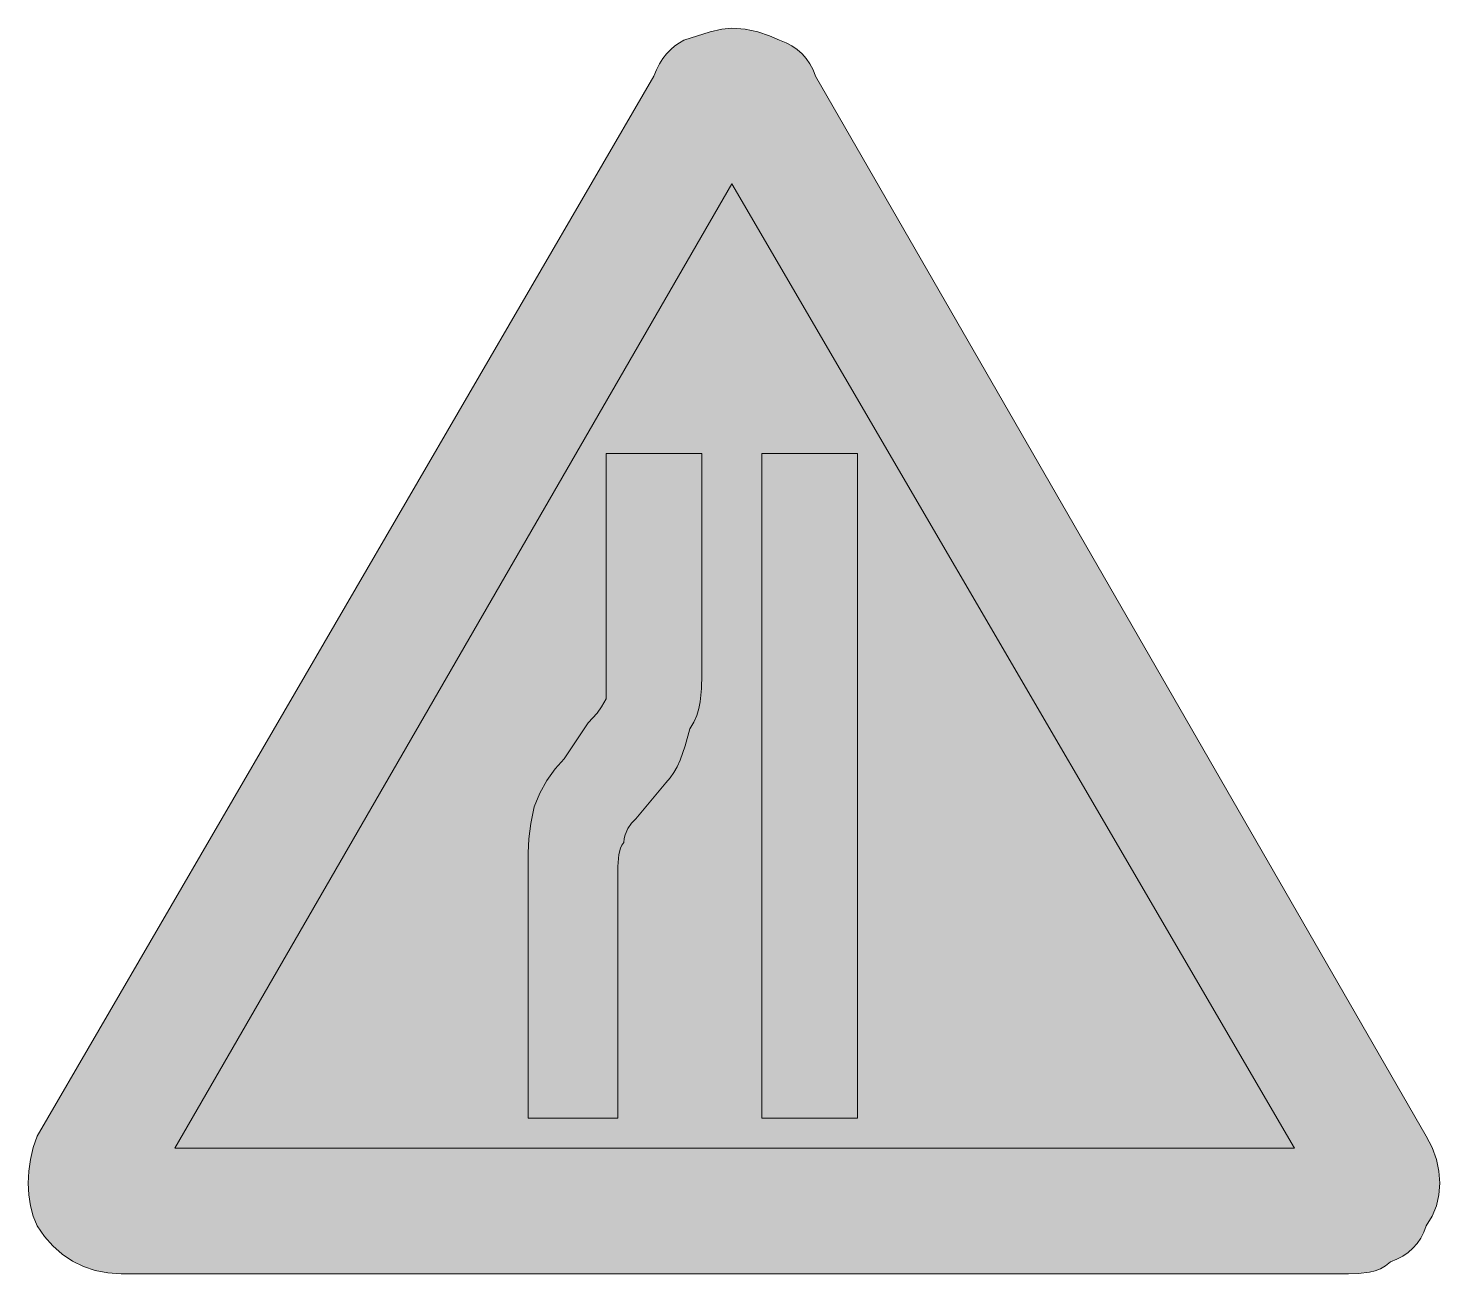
# Model space of a CAD drawing. Header units: metres. Extents: x 143 to 426, y 10 to 260.
import ezdxf

# ---------------------------------------------------------------- set-up
doc = ezdxf.new("R2010")
doc.units = ezdxf.units.M
for name, color, linetype, true_color in [('FILL_BLACK_000000', 7, 'Continuous', 0x000000), ('FILL_RED_FF0000', 7, 'Continuous', 0xff0000), ('FILL_WHITE_FFFFFF', 7, 'Continuous', 0xffffff)]:
    doc.layers.add(name, color=color, linetype=linetype, true_color=true_color)

msp = doc.modelspace()

# ---------------------------------------------------------------- hatches: boundary and pattern name
at = {"layer": 'FILL_BLACK_000000', "true_color": 0x000000}
h = msp.add_hatch(color=7, dxfattribs=at)
h.dxf.hatch_style = 1
h.paths.add_polyline_path([(264.69, 101.28), (263.81, 100.36), (263.04, 99.33), (262.5, 98.07), (262.34, 97.33), (262.29, 96.48), (261.89, 95.98), (261.6, 95.39), (261.24, 94.08), (261.09, 91.68), (261.09, 41.28), (243.09, 41.28), (243.09, 91.68), (243.11, 94.4), (243.24, 97.23), (243.6, 100.29), (244.29, 103.68), (245.4, 106.36), (246.84, 108.93), (248.51, 111.27), (250.29, 113.28), (255.09, 120.48), (256.89, 122.43), (257.79, 123.69), (258.69, 125.28), (258.69, 130.08), (258.69, 174.48), (277.89, 174.48), (277.89, 130.08), (277.85, 127.38), (277.59, 124.68), (277.3, 123.33), (276.88, 121.98), (276.28, 120.63), (275.49, 119.28), (274.57, 115.9), (273.54, 112.98), (272.95, 111.69), (272.28, 110.5), (271.54, 109.44), (270.69, 108.48), (264.69, 101.28)])
h = msp.add_hatch(color=7, dxfattribs=at)
h.dxf.hatch_style = 1
h.paths.add_polyline_path([(309.09, 174.48), (309.09, 41.28), (289.89, 41.28), (289.89, 174.48), (309.09, 174.48)])
at = {"layer": 'FILL_RED_FF0000', "true_color": 0xff0000}
h = msp.add_hatch(color=7, dxfattribs=at)
h.dxf.hatch_style = 1
h.paths.add_polyline_path([(268.29, 250.08), (268.79, 251.37), (269.4, 252.55), (270.08, 253.62), (270.84, 254.58), (271.65, 255.42), (272.51, 256.15), (273.39, 256.77), (274.29, 257.28), (279.54, 258.93), (281.88, 259.47), (283.89, 259.68), (286.57, 259.47), (289.14, 258.93), (291.48, 258.16), (293.49, 257.28), (294.78, 256.77), (295.96, 256.15), (297.03, 255.42), (297.99, 254.58), (298.83, 253.62), (299.56, 252.55), (300.18, 251.37), (300.69, 250.08), (423.09, 37.68), (424.27, 35.38), (425.12, 33.01), (425.62, 30.61), (425.79, 28.23), (425.62, 25.9), (425.12, 23.67), (424.27, 21.59), (423.09, 19.68), (422.58, 18.39), (421.97, 17.2), (421.23, 16.14), (420.39, 15.18), (419.43, 14.34), (418.36, 13.6), (417.18, 12.99), (415.89, 12.48), (414.94, 11.69), (413.9, 11.09), (412.81, 10.67), (411.69, 10.38), (409.48, 10.12), (407.49, 10.08), (161.49, 10.08), (158.85, 10.25), (156.33, 10.74), (153.96, 11.54), (151.74, 12.63), (149.69, 14.01), (147.82, 15.65), (146.15, 17.54), (144.69, 19.68), (143.9, 21.59), (143.34, 23.67), (143, 25.9), (142.89, 28.23), (143, 30.61), (143.34, 33.01), (143.9, 35.38), (144.69, 37.68), (268.29, 250.08)])
at = {"layer": 'FILL_WHITE_FFFFFF', "true_color": 0xffffff}
h = msp.add_hatch(color=7, dxfattribs=at)
h.dxf.hatch_style = 1
h.paths.add_polyline_path([(172.29, 35.28), (283.89, 228.48), (396.69, 35.28), (172.29, 35.28)])

# ---------------------------------------------------------------- linework, layer by layer
at = {"layer": 'FILL_BLACK_000000', "lineweight": 0, "true_color": 0x000000}
for points in [[(264.69, 101.28), (263.81, 100.36), (263.04, 99.33), (262.5, 98.07), (262.34, 97.33), (262.29, 96.48), (261.89, 95.98), (261.6, 95.39), (261.24, 94.08), (261.09, 91.68), (261.09, 41.28), (243.09, 41.28), (243.09, 91.68), (243.11, 94.4), (243.24, 97.23), (243.6, 100.29), (244.29, 103.68), (245.4, 106.36), (246.84, 108.93), (248.51, 111.27), (250.29, 113.28), (255.09, 120.48), (256.89, 122.43), (257.79, 123.69), (258.69, 125.28), (258.69, 130.08), (258.69, 174.48), (277.89, 174.48), (277.89, 130.08), (277.85, 127.38), (277.59, 124.68), (277.3, 123.33), (276.88, 121.98), (276.28, 120.63), (275.49, 119.28), (274.57, 115.9), (273.54, 112.98), (272.95, 111.69), (272.28, 110.5), (271.54, 109.44), (270.69, 108.48)], [(309.09, 174.48), (309.09, 41.28), (289.89, 41.28), (289.89, 174.48)]]:
    msp.add_lwpolyline(points, close=True, dxfattribs=at)
at = {"layer": 'FILL_RED_FF0000', "lineweight": 0, "true_color": 0xff0000}
msp.add_lwpolyline([(268.29, 250.08), (268.79, 251.37), (269.4, 252.55), (270.08, 253.62), (270.84, 254.58), (271.65, 255.42), (272.51, 256.15), (273.39, 256.77), (274.29, 257.28), (279.54, 258.93), (281.88, 259.47), (283.89, 259.68), (286.57, 259.47), (289.14, 258.93), (291.48, 258.16), (293.49, 257.28), (294.78, 256.77), (295.96, 256.15), (297.03, 255.42), (297.99, 254.58), (298.83, 253.62), (299.56, 252.55), (300.18, 251.37), (300.69, 250.08), (423.09, 37.68), (424.27, 35.38), (425.12, 33.01), (425.62, 30.61), (425.79, 28.23), (425.62, 25.9), (425.12, 23.67), (424.27, 21.59), (423.09, 19.68), (422.58, 18.39), (421.97, 17.2), (421.23, 16.14), (420.39, 15.18), (419.43, 14.34), (418.36, 13.6), (417.18, 12.99), (415.89, 12.48), (414.94, 11.69), (413.9, 11.09), (412.81, 10.67), (411.69, 10.38), (409.48, 10.12), (407.49, 10.08), (161.49, 10.08), (158.85, 10.25), (156.33, 10.74), (153.96, 11.54), (151.74, 12.63), (149.69, 14.01), (147.82, 15.65), (146.15, 17.54), (144.69, 19.68), (143.9, 21.59), (143.34, 23.67), (143, 25.9), (142.89, 28.23), (143, 30.61), (143.34, 33.01), (143.9, 35.38), (144.69, 37.68)], close=True, dxfattribs=at)
at = {"layer": 'FILL_WHITE_FFFFFF', "lineweight": 0, "true_color": 0xff0000}
msp.add_lwpolyline([(172.29, 35.28), (283.89, 228.48), (396.69, 35.28)], close=True, dxfattribs=at)

doc.saveas('drawing.dxf')
